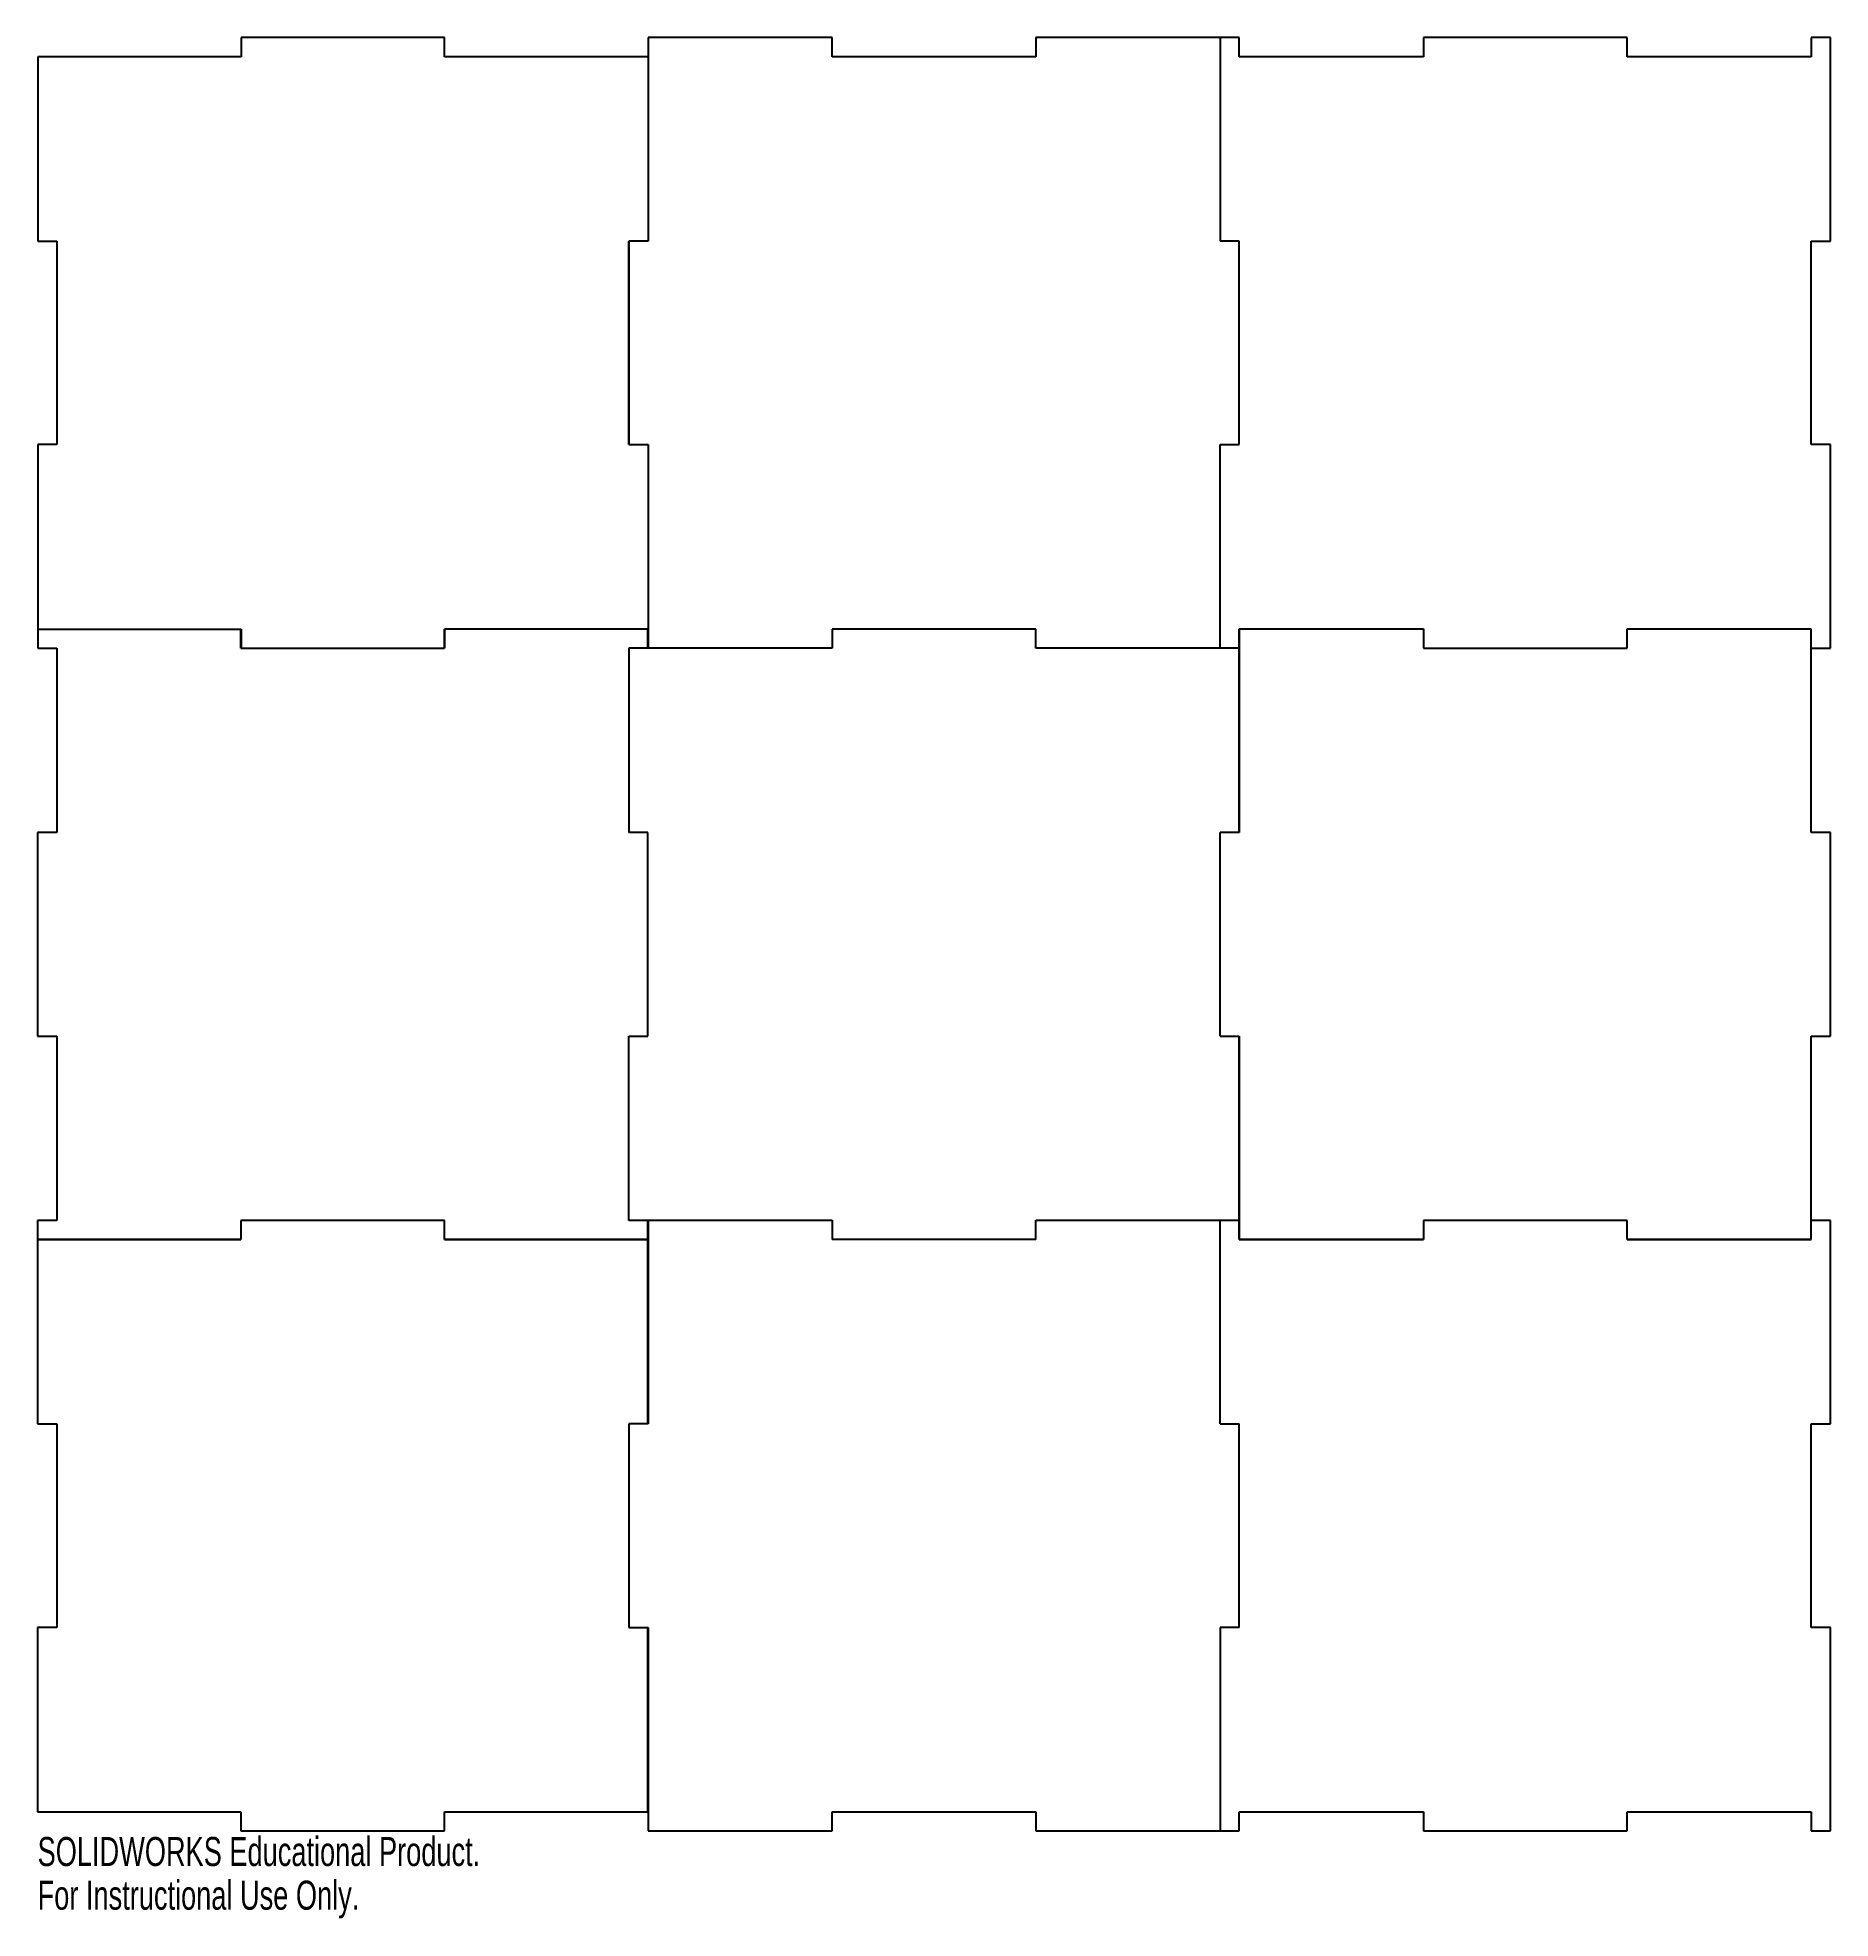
# Model space of a CAD drawing. Header units: inches. Extents: x 0 to 11.8, y -0.6 to 11.8.
import ezdxf

# ---------------------------------------------------------------- set-up
doc = ezdxf.new("R2010")
doc.units = ezdxf.units.IN
doc.header["$MEASUREMENT"] = 0
doc.styles.add('SLDTEXTSTYLE0', font='TXT', dxfattribs={"width": 0.7})

msp = doc.modelspace()

# ---------------------------------------------------------------- linework, layer by layer
at = {"color": 7, "linetype": 'Continuous', "lineweight": 25}
for p, q in [((1.334, 11.75), (1.334, 11.624)), ((2.667, 11.75), (1.334, 11.75)), ((2.667, 11.624), (2.667, 11.75)), ((4.001, 11.75), (4.001, 10.417)), ((5.208, 11.75), (4.001, 11.75)), ((5.208, 11.625), (5.208, 11.75)), ((7.875, 11.75), (6.542, 11.75)), ((6.542, 11.75), (6.542, 11.625)), ((7.75, 11.75), (7.75, 10.417)), ((7.875, 11.625), (7.875, 11.75)), ((9.083, 11.75), (9.083, 11.625)), ((10.417, 11.75), (9.083, 11.75)), ((10.417, 11.625), (10.417, 11.75)), ((11.625, 11.75), (11.625, 11.625)), ((11.75, 11.75), (11.625, 11.75)), ((11.75, 10.417), (11.75, 11.75)), ((0.001, 11.624), (0.001, 10.417)), ((1.334, 11.624), (0.001, 11.624)), ((4.001, 11.624), (2.667, 11.624)), ((6.542, 11.625), (5.208, 11.625)), ((9.083, 11.625), (7.875, 11.625)), ((11.625, 11.625), (10.417, 11.625)), ((0.001, 10.417), (0.126, 10.417)), ((0.126, 10.417), (0.126, 9.083)), ((3.875, 10.417), (3.875, 9.083)), ((4.001, 10.417), (3.875, 10.417)), ((3.876, 9.083), (3.876, 10.417)), ((7.875, 10.417), (7.75, 10.417)), ((7.875, 9.083), (7.875, 10.417)), ((11.625, 10.417), (11.75, 10.417)), ((11.625, 9.083), (11.625, 10.417)), ((0.001, 9.083), (0.001, 7.75)), ((0.126, 9.083), (0.001, 9.083)), ((3.875, 9.083), (4.001, 9.083)), ((4.001, 9.083), (4.001, 7.75)), ((7.75, 7.75), (7.75, 9.083)), ((7.75, 9.083), (7.875, 9.083)), ((11.75, 9.083), (11.625, 9.083)), ((11.75, 7.75), (11.75, 9.083)), ((0.001, 7.875), (1.334, 7.875)), ((1.333, 7.75), (1.333, 7.875)), ((1.334, 7.875), (1.334, 7.75)), ((2.667, 7.875), (2.667, 7.75)), ((4.001, 7.875), (2.667, 7.875)), ((2.667, 7.75), (2.667, 7.875)), ((4, 7.75), (4, 7.875)), ((6.542, 7.875), (5.208, 7.875)), ((5.208, 7.875), (5.208, 7.75)), ((6.542, 7.75), (6.542, 7.875)), ((7.875, 7.876), (9.083, 7.876)), ((7.875, 7.751), (7.875, 7.876)), ((9.083, 7.875), (7.876, 7.875)), ((7.876, 7.875), (7.876, 6.542)), ((9.083, 7.876), (9.083, 7.75)), ((10.417, 7.876), (11.625, 7.876)), ((10.417, 7.75), (10.417, 7.876)), ((11.625, 7.875), (10.417, 7.875)), ((11.625, 6.542), (11.625, 7.876)), ((0.001, 7.75), (0.126, 7.75)), ((0.126, 7.75), (0.126, 6.542)), ((1.333, 7.75), (2.667, 7.75)), ((3.875, 7.75), (3.875, 6.542)), ((5.208, 7.75), (3.875, 7.75)), ((7.875, 7.75), (6.542, 7.75)), ((7.75, 7.751), (7.875, 7.751)), ((7.875, 6.542), (7.875, 7.75)), ((9.083, 7.75), (10.417, 7.75)), ((11.625, 7.75), (11.75, 7.75)), ((0.126, 6.542), (0, 6.542)), ((0, 6.542), (0, 5.208)), ((4, 6.542), (3.875, 6.542)), ((4, 5.208), (4, 6.542)), ((7.876, 6.542), (7.75, 6.542)), ((7.75, 5.208), (7.75, 6.542)), ((11.75, 6.542), (11.625, 6.542)), ((11.75, 5.208), (11.75, 6.542)), ((0, 5.208), (0.126, 5.208)), ((0.126, 5.208), (0.126, 4)), ((3.875, 5.208), (4, 5.208)), ((3.875, 4), (3.875, 5.208)), ((7.75, 5.208), (7.876, 5.208)), ((7.875, 4.001), (7.875, 5.208)), ((7.876, 5.208), (7.876, 3.875)), ((11.625, 3.874), (11.625, 5.208)), ((11.625, 5.208), (11.75, 5.208)), ((0.126, 4), (0, 4)), ((0, 4), (0, 3.875)), ((2.667, 4), (1.333, 4)), ((1.333, 4), (1.333, 3.874)), ((2.667, 3.874), (2.667, 4)), ((3.875, 4.001), (5.208, 4.001)), ((4, 4), (3.875, 4)), ((4, 3.875), (4, 4)), ((4.001, 4), (4.001, 2.667)), ((5.208, 4), (4.001, 4)), ((5.208, 4.001), (5.208, 3.875)), ((6.542, 4.001), (7.875, 4.001)), ((6.542, 3.875), (6.542, 4.001)), ((7.875, 4), (6.542, 4)), ((7.75, 2.667), (7.75, 4)), ((7.875, 3.874), (7.875, 4)), ((9.083, 4), (9.083, 3.874)), ((10.417, 4), (9.083, 4)), ((10.417, 3.874), (10.417, 4)), ((11.75, 3.999), (11.625, 3.999)), ((11.75, 2.667), (11.75, 3.999)), ((0, 3.875), (1.333, 3.875)), ((0, 3.874), (0, 2.667)), ((1.333, 3.874), (0, 3.874)), ((2.667, 3.875), (4, 3.875)), ((4, 3.874), (2.667, 3.874)), ((4, 2.667), (4, 3.874)), ((6.542, 3.875), (5.208, 3.875)), ((9.083, 3.874), (7.875, 3.874)), ((7.876, 3.875), (9.083, 3.875)), ((10.417, 3.875), (11.625, 3.875)), ((11.625, 3.874), (10.417, 3.874)), ((0, 2.667), (0.125, 2.667)), ((0.125, 2.667), (0.125, 1.333)), ((3.875, 2.667), (3.875, 1.333)), ((4.001, 2.667), (3.875, 2.667)), ((7.75, 2.667), (7.875, 2.667)), ((7.875, 1.333), (7.875, 2.667)), ((11.625, 2.667), (11.75, 2.667)), ((11.625, 1.333), (11.625, 2.667)), ((0.125, 1.333), (0, 1.333)), ((0, 1.333), (0, 0.125)), ((3.875, 1.333), (4.001, 1.333)), ((4, 0.125), (4, 1.333)), ((4.001, 1.333), (4.001, 0)), ((7.75, 1.333), (7.75, 0)), ((7.875, 1.333), (7.75, 1.333)), ((11.75, 1.333), (11.625, 1.333)), ((11.75, 0), (11.75, 1.333)), ((0, 0.125), (1.333, 0.125)), ((1.333, 0.125), (1.333, 0)), ((2.667, 0.125), (4, 0.125)), ((2.667, 0), (2.667, 0.125)), ((5.208, 0.125), (6.542, 0.125)), ((5.208, 0), (5.208, 0.125)), ((6.542, 0.125), (6.542, 0)), ((7.875, 0.125), (9.083, 0.125)), ((7.875, 0), (7.875, 0.125)), ((9.083, 0.125), (9.083, 0)), ((10.417, 0.125), (11.625, 0.125)), ((10.417, 0), (10.417, 0.125)), ((11.625, 0.125), (11.625, 0)), ((1.333, 0), (2.667, 0)), ((4.001, 0), (5.208, 0)), ((6.542, 0), (7.875, 0)), ((9.083, 0), (10.417, 0)), ((11.625, 0), (11.75, 0))]:
    msp.add_line(p, q, dxfattribs=at)

# ---------------------------------------------------------------- texts
at = {"color": 7, "linetype": 'Continuous', "char_height": 0.1903, "attachment_point": 1, "style": 'SLDTEXTSTYLE0'}
for s, insert in [('SOLIDWORKS Educational Product.', (0, -0.04)), ('For Instructional Use Only.', (0, -0.326))]:
    msp.add_mtext(s, dxfattribs=dict(at, insert=insert))

doc.saveas('drawing.dxf')
